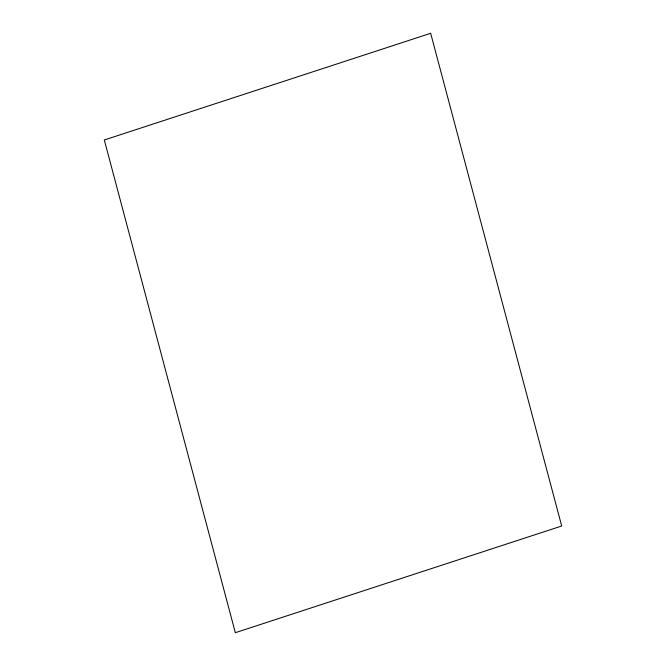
<?xml version="1.0" encoding="UTF-8"?>
<svg xmlns="http://www.w3.org/2000/svg" width="666" height="666" viewBox="0 0 666 666"><rect width="100%" height="100%" fill="white"/><g stroke="black" fill="none" stroke-linecap="round" stroke-linejoin="round"><path stroke-width="1" d="M430.669 33.3L104.304 139.985L235.331 632.7L561.696 526.015L430.669 33.3"/></g></svg>
